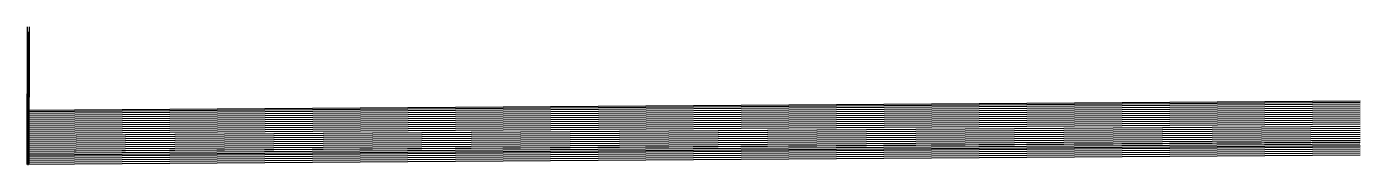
# Model space of a CAD drawing. Header units: millimetres. Extents: x 0 to 100, y 0 to 10.
import ezdxf

# ---------------------------------------------------------------- set-up
doc = ezdxf.new("R2010")
doc.units = ezdxf.units.MM

msp = doc.modelspace()

# ---------------------------------------------------------------- linework, layer by layer
at = {"color": 6}
for p, q in [((0.02, 10.3), (0, 0.3)), ((0.17, 10.3), (0.15, 0.3)), ((0.17, 10.15), (0.15, 0.15)), ((0.02, 10), (0, 0)), ((0.02, 10), (0, 0)), ((0.02, 10), (0.02, 10)), ((0.09, 9.92), (0.07, -0.08)), ((0.17, 10), (0.15, 0)), ((0, 4.05), (100, 4.75)), ((0.02, 3.67), (100.01, 4.36)), ((0.02, 3.22), (100.01, 3.91)), ((0.02, 2.77), (100.01, 3.46)), ((0.02, 2.32), (100.01, 3.01)), ((0, 1.42), (100, 2.11)), ((0.02, 1.87), (100.01, 2.56)), ((-0.02, 0.97), (99.98, 1.67)), ((-0.01, 0.6), (99.99, 1.29)), ((0, 0.97), (100, 1.66)), ((0, 0.15), (100, 0.84)), ((0, 0.15), (100, 0.84))]:
    msp.add_line(p, q, dxfattribs=at)
for p, q in [((-0.01, 3.94), (99.99, 4.64)), ((0.02, 3.82), (100.01, 4.51)), ((0.02, 3.67), (100.01, 4.36)), ((0.02, 3.52), (100.01, 4.21)), ((0.02, 3.52), (100.01, 4.21)), ((0.02, 3.37), (100.01, 4.06)), ((0.02, 3.07), (100.01, 3.76)), ((0.02, 2.92), (100.01, 3.61)), ((0.02, 2.62), (100.01, 3.31)), ((0.02, 2.47), (100.01, 3.16)), ((0, 2.17), (100, 2.86)), ((0, 2.02), (100, 2.71)), ((0, 1.87), (100, 2.56)), ((0, 1.72), (100, 2.41)), ((0, 1.72), (100, 2.41)), ((0, 1.57), (100, 2.26)), ((0, 1.57), (100, 2.26)), ((0.02, 2.17), (100.01, 2.86)), ((0.02, 2.02), (100.01, 2.71)), ((0.02, 1.72), (100.01, 2.41)), ((-0.02, 0.82), (99.98, 1.52)), ((-0.01, 0.71), (99.99, 1.4)), ((-0.01, 0.45), (99.99, 1.14)), ((0, 1.27), (100, 1.96)), ((0, 1.12), (100, 1.81)), ((0, 0.45), (100, 1.14)), ((0, 0.45), (99.99, 1.14)), ((0, 0.3), (100, 0.99)), ((0, 0.3), (100, 0.99)), ((0, 0.15), (100, 0.84)), ((0, 0), (100, 0.69)), ((0, 0), (100, 0.69)), ((0, 0), (100, 0.69)), ((0, 0), (100, 0.69)), ((0, 0), (0, 0))]:
    msp.add_line(p, q)

doc.saveas('drawing.dxf')
